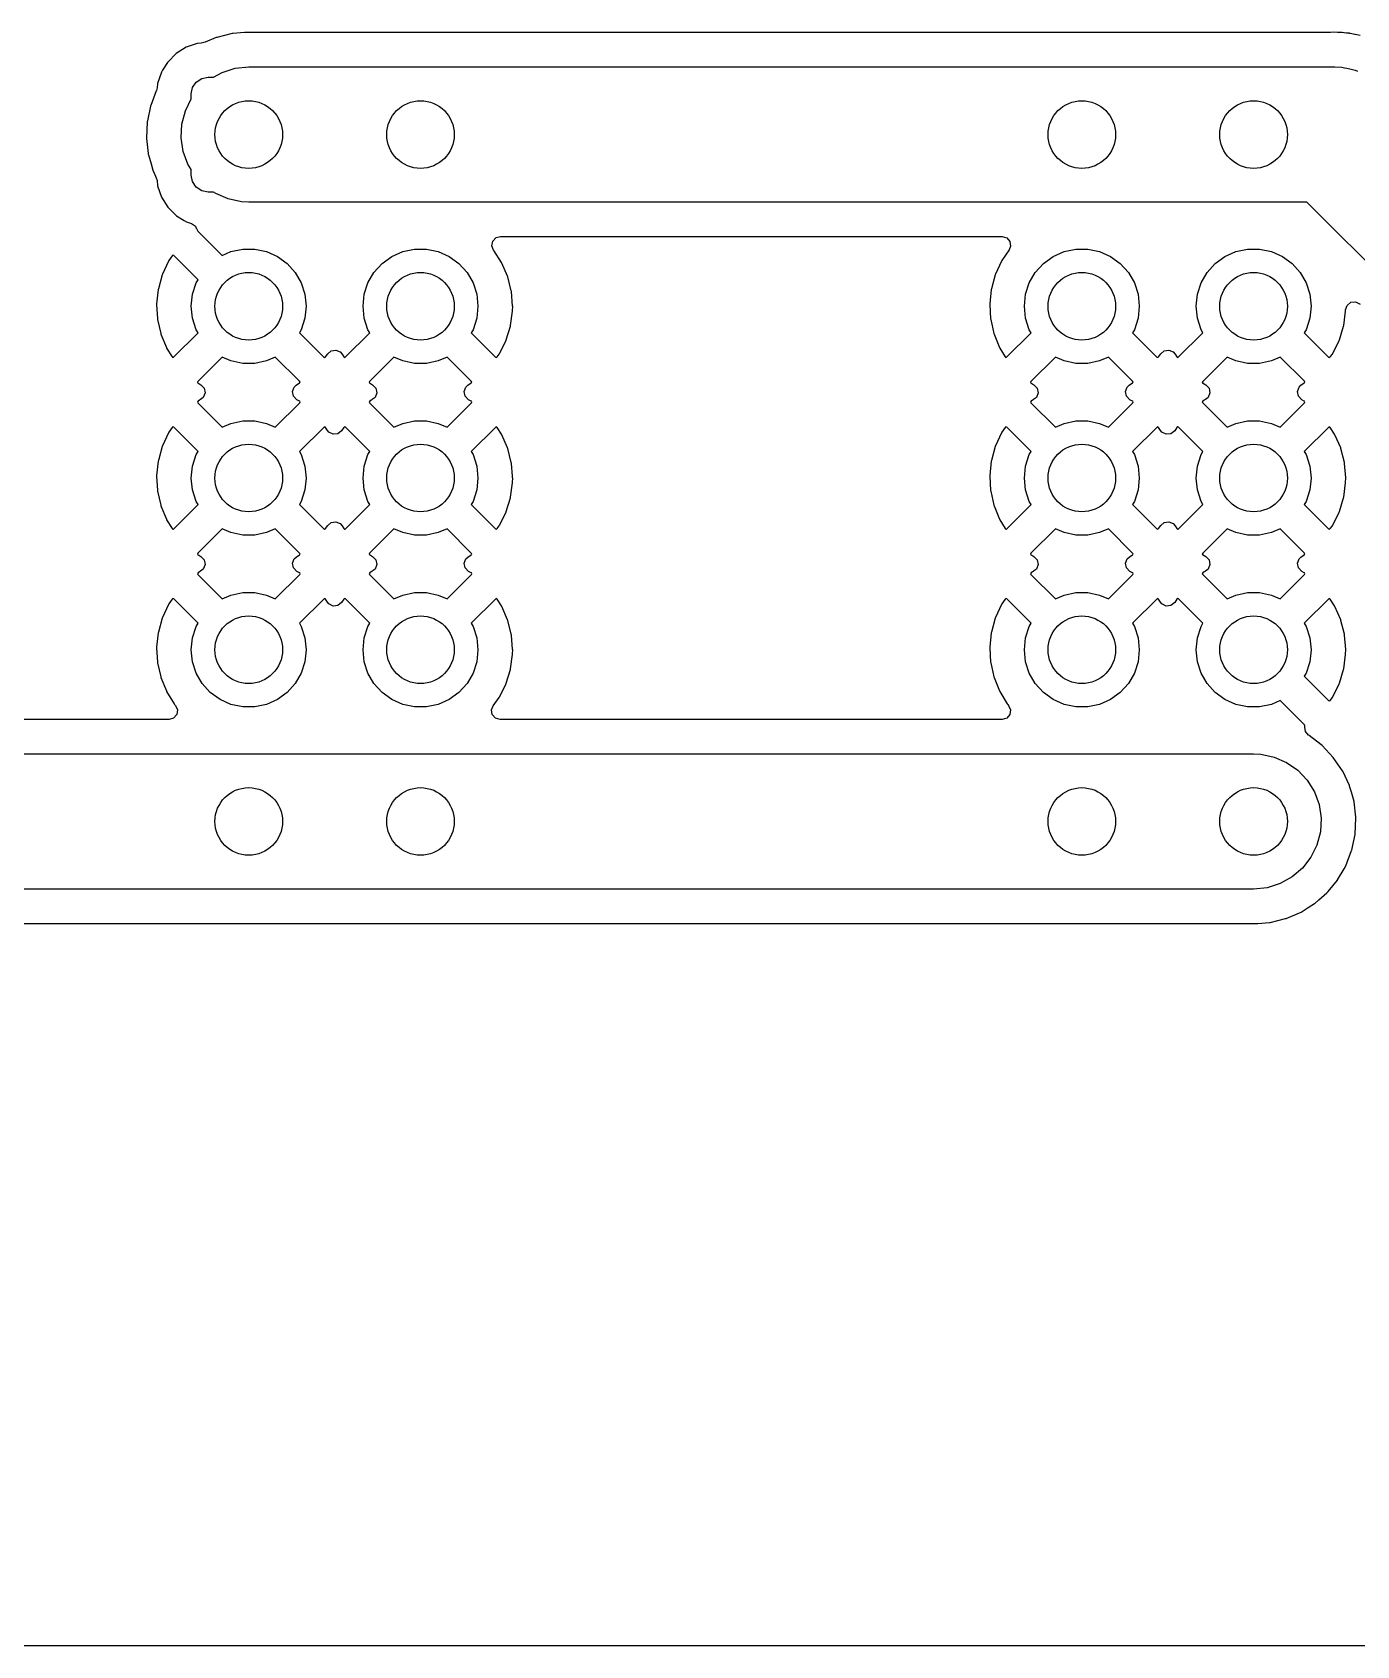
# Model space of a CAD drawing. Extents: x 80 to 223, y -132 to -72.
# Drawn here: x 190.85 to 210.44, y -131.83 to -107.96 of the extents above; entities that cross this region are included whole.
import ezdxf

# ---------------------------------------------------------------- set-up
doc = ezdxf.new("R2010")
doc.units = 0
doc.layers.add('BLACK', color=7, linetype='CONTINUOUS')

msp = doc.modelspace()

# ---------------------------------------------------------------- linework, layer by layer
at = {"layer": 'BLACK', "linetype": 'CONTINUOUS'}
for p, q in [((193.574, -108.04), (193.41, -108.109)), ((193.578, -108.038), (193.574, -108.04)), ((193.574, -108.04), (193.574, -108.04)), ((193.583, -108.037), (193.578, -108.038)), ((193.809, -107.981), (193.583, -108.037)), ((193.814, -107.98), (193.809, -107.981)), ((193.809, -107.981), (193.809, -107.981)), ((193.819, -107.98), (193.814, -107.98)), ((193.992, -107.966), (193.819, -107.98)), ((193.819, -107.98), (193.819, -107.98)), ((193.995, -107.965), (193.992, -107.966)), ((193.992, -107.966), (193.992, -107.966)), ((210.038, -107.965), (193.995, -107.965)), ((210.05, -107.965), (210.038, -107.965)), ((210.053, -107.965), (210.05, -107.965)), ((210.092, -107.961), (210.053, -107.965)), ((210.156, -107.965), (210.092, -107.961)), ((210.162, -107.965), (210.156, -107.965)), ((210.17, -107.965), (210.162, -107.965)), ((210.226, -107.965), (210.17, -107.965)), ((210.228, -107.966), (210.226, -107.965)), ((210.251, -107.967), (210.228, -107.966)), ((210.228, -107.966), (210.228, -107.966)), ((210.255, -107.967), (210.251, -107.967)), ((210.251, -107.967), (210.251, -107.967)), ((210.288, -107.972), (210.255, -107.967)), ((210.301, -107.974), (210.288, -107.972)), ((210.334, -107.976), (210.301, -107.974)), ((210.339, -107.977), (210.334, -107.976)), ((210.344, -107.978), (210.339, -107.977)), ((210.339, -107.977), (210.339, -107.977)), ((210.411, -107.993), (210.344, -107.978)), ((210.417, -107.995), (210.411, -107.993)), ((210.494, -108.008), (210.417, -107.995)), ((192.982, -108.276), (192.857, -108.401)), ((193.132, -108.182), (192.982, -108.276)), ((193.19, -108.163), (193.132, -108.182)), ((193.293, -108.129), (193.19, -108.163)), ((193.3, -108.126), (193.293, -108.129)), ((193.293, -108.129), (193.293, -108.129)), ((193.353, -108.121), (193.3, -108.126)), ((193.374, -108.119), (193.353, -108.121)), ((193.41, -108.109), (193.374, -108.119)), ((192.764, -108.551), (192.708, -108.719)), ((192.782, -108.522), (192.764, -108.551)), ((192.853, -108.407), (192.782, -108.522)), ((192.857, -108.401), (192.853, -108.407)), ((192.853, -108.407), (192.853, -108.407)), ((193.537, -108.624), (193.662, -108.555)), ((193.662, -108.555), (193.855, -108.494)), ((193.855, -108.494), (194.056, -108.474)), ((194.056, -108.474), (210.118, -108.474)), ((210.118, -108.474), (210.223, -108.479)), ((210.223, -108.479), (210.259, -108.487)), ((210.259, -108.487), (210.295, -108.49)), ((210.295, -108.49), (210.357, -108.508)), ((210.357, -108.508), (210.42, -108.521)), ((210.42, -108.521), (210.454, -108.535)), ((192.691, -108.82), (192.689, -108.825)), ((192.702, -108.782), (192.691, -108.82)), ((192.691, -108.82), (192.691, -108.82)), ((192.708, -108.726), (192.702, -108.782)), ((192.708, -108.719), (192.708, -108.726)), ((192.708, -108.726), (192.708, -108.726)), ((193.206, -108.874), (193.225, -108.778)), ((193.225, -108.778), (193.279, -108.697)), ((193.279, -108.697), (193.36, -108.643)), ((193.36, -108.643), (193.456, -108.624)), ((193.456, -108.624), (193.537, -108.624)), ((192.603, -109.052), (192.557, -109.271)), ((192.604, -109.047), (192.603, -109.052)), ((192.603, -109.052), (192.603, -109.052)), ((192.606, -109.042), (192.604, -109.047)), ((192.689, -108.825), (192.606, -109.042)), ((192.689, -108.825), (192.689, -108.825)), ((193.119, -109.125), (193.206, -108.948)), ((193.206, -108.948), (193.206, -108.874)), ((192.555, -109.284), (192.544, -109.527)), ((192.557, -109.271), (192.555, -109.284)), ((193.068, -109.321), (193.119, -109.125)), ((192.544, -109.527), (192.544, -109.532)), ((192.544, -109.532), (192.57, -109.754)), ((192.544, -109.532), (192.544, -109.532)), ((193.057, -109.523), (193.068, -109.321)), ((193.087, -109.723), (193.057, -109.523)), ((192.57, -109.754), (192.571, -109.768)), ((192.571, -109.768), (192.573, -109.773)), ((192.573, -109.773), (192.573, -109.773)), ((192.573, -109.773), (192.611, -109.908)), ((193.157, -109.912), (193.087, -109.723)), ((192.611, -109.908), (192.638, -110.002)), ((192.638, -110.002), (192.678, -110.088)), ((193.206, -109.991), (193.157, -109.912)), ((193.206, -110.074), (193.206, -109.991)), ((192.678, -110.088), (192.689, -110.113)), ((192.689, -110.113), (192.7, -110.153)), ((192.7, -110.153), (192.708, -110.23)), ((192.708, -110.23), (192.764, -110.398)), ((193.225, -110.17), (193.206, -110.074)), ((193.279, -110.251), (193.225, -110.17)), ((193.36, -110.305), (193.279, -110.251)), ((192.764, -110.398), (192.858, -110.548)), ((193.456, -110.324), (193.36, -110.305)), ((193.535, -110.324), (193.456, -110.324)), ((193.568, -110.347), (193.535, -110.324)), ((193.754, -110.427), (193.568, -110.347)), ((193.951, -110.469), (193.754, -110.427)), ((194.056, -110.474), (193.951, -110.469)), ((209.704, -110.474), (194.056, -110.474)), ((217.186, -117.956), (209.704, -110.474)), ((192.858, -110.548), (192.983, -110.673)), ((192.983, -110.673), (192.989, -110.677)), ((192.989, -110.677), (192.989, -110.677)), ((192.989, -110.677), (193.103, -110.747)), ((193.103, -110.747), (193.133, -110.766)), ((193.133, -110.766), (193.167, -110.777)), ((193.167, -110.777), (193.208, -110.791)), ((193.208, -110.791), (193.267, -110.831)), ((193.267, -110.831), (193.277, -110.857)), ((193.277, -110.857), (193.279, -110.856)), ((193.279, -110.856), (193.304, -110.903)), ((193.304, -110.903), (193.664, -111.263)), ((193.664, -111.263), (193.793, -111.206)), ((193.793, -111.206), (193.967, -111.169)), ((193.967, -111.169), (194.145, -111.169)), ((194.145, -111.169), (194.319, -111.206)), ((194.319, -111.206), (194.481, -111.278)), ((196.171, -111.278), (196.333, -111.206)), ((196.333, -111.206), (196.507, -111.169)), ((196.507, -111.169), (196.685, -111.169)), ((196.685, -111.169), (196.859, -111.206)), ((196.859, -111.206), (197.021, -111.278)), ((197.652, -111.119), (197.666, -111.05)), ((197.676, -111.182), (197.652, -111.119)), ((197.666, -111.05), (197.715, -110.999)), ((197.676, -111.183), (197.676, -111.182)), ((197.677, -111.185), (197.676, -111.183)), ((197.678, -111.187), (197.677, -111.185)), ((197.677, -111.185), (197.677, -111.185)), ((197.794, -111.366), (197.678, -111.187)), ((197.715, -110.999), (197.777, -110.983)), ((197.777, -110.983), (205.197, -110.983)), ((205.301, -111.18), (205.194, -111.337)), ((205.197, -110.983), (205.265, -111.003)), ((205.265, -111.003), (205.312, -111.056)), ((205.322, -111.126), (205.301, -111.18)), ((205.312, -111.056), (205.322, -111.126)), ((205.951, -111.278), (206.113, -111.206)), ((206.113, -111.206), (206.287, -111.169)), ((206.287, -111.169), (206.465, -111.169)), ((206.465, -111.169), (206.639, -111.206)), ((206.639, -111.206), (206.801, -111.278)), ((208.491, -111.278), (208.653, -111.206)), ((208.653, -111.206), (208.827, -111.169)), ((208.827, -111.169), (209.005, -111.169)), ((209.005, -111.169), (209.179, -111.206)), ((209.179, -111.206), (209.341, -111.278)), ((192.869, -111.346), (192.779, -111.539)), ((192.874, -111.337), (192.869, -111.346)), ((192.922, -111.266), (192.874, -111.337)), ((192.934, -111.257), (192.922, -111.266)), ((192.946, -111.263), (192.934, -111.257)), ((193.306, -111.623), (192.946, -111.263)), ((194.481, -111.278), (194.625, -111.382)), ((194.625, -111.382), (194.744, -111.514)), ((195.908, -111.514), (196.027, -111.382)), ((196.027, -111.382), (196.171, -111.278)), ((197.021, -111.278), (197.165, -111.382)), ((197.165, -111.382), (197.284, -111.514)), ((197.799, -111.375), (197.794, -111.366)), ((197.884, -111.57), (197.799, -111.375)), ((205.189, -111.346), (205.099, -111.539)), ((205.194, -111.337), (205.189, -111.346)), ((205.688, -111.514), (205.807, -111.382)), ((205.807, -111.382), (205.951, -111.278)), ((206.801, -111.278), (206.945, -111.382)), ((206.945, -111.382), (207.064, -111.514)), ((208.228, -111.514), (208.347, -111.382)), ((208.347, -111.382), (208.491, -111.278)), ((209.341, -111.278), (209.485, -111.382)), ((209.485, -111.382), (209.604, -111.514)), ((192.776, -111.548), (192.719, -111.754)), ((192.779, -111.539), (192.776, -111.548)), ((193.225, -111.837), (193.279, -111.668)), ((193.279, -111.668), (193.306, -111.623)), ((194.744, -111.514), (194.833, -111.668)), ((194.833, -111.668), (194.887, -111.837)), ((195.765, -111.837), (195.819, -111.668)), ((195.819, -111.668), (195.908, -111.514)), ((197.284, -111.514), (197.373, -111.668)), ((197.373, -111.668), (197.427, -111.837)), ((197.887, -111.58), (197.884, -111.57)), ((197.939, -111.786), (197.887, -111.58)), ((205.096, -111.548), (205.039, -111.754)), ((205.099, -111.539), (205.096, -111.548)), ((205.545, -111.837), (205.599, -111.668)), ((205.599, -111.668), (205.688, -111.514)), ((207.064, -111.514), (207.153, -111.668)), ((207.153, -111.668), (207.207, -111.837)), ((208.085, -111.837), (208.139, -111.668)), ((208.139, -111.668), (208.228, -111.514)), ((209.604, -111.514), (209.693, -111.668)), ((209.693, -111.668), (209.747, -111.837)), ((192.717, -111.764), (192.694, -111.976)), ((192.719, -111.754), (192.717, -111.764)), ((193.206, -112.014), (193.225, -111.837)), ((194.887, -111.837), (194.906, -112.014)), ((195.746, -112.014), (195.765, -111.837)), ((197.427, -111.837), (197.446, -112.014)), ((197.941, -111.797), (197.939, -111.786)), ((197.958, -112.011), (197.941, -111.797)), ((205.037, -111.764), (205.014, -111.976)), ((205.039, -111.754), (205.037, -111.764)), ((205.526, -112.014), (205.545, -111.837)), ((207.207, -111.837), (207.226, -112.014)), ((208.066, -112.014), (208.085, -111.837)), ((209.747, -111.837), (209.766, -112.014)), ((192.694, -111.976), (192.694, -111.986)), ((192.694, -111.986), (192.706, -112.198)), ((193.225, -112.191), (193.206, -112.014)), ((194.906, -112.014), (194.887, -112.191)), ((195.765, -112.191), (195.746, -112.014)), ((197.446, -112.014), (197.427, -112.191)), ((197.929, -112.297), (197.957, -112.084)), ((197.957, -112.077), (197.959, -112.017)), ((197.957, -112.084), (197.957, -112.077)), ((197.959, -112.017), (197.958, -112.011)), ((205.014, -111.976), (205.014, -111.986)), ((205.014, -111.986), (205.026, -112.198)), ((205.545, -112.191), (205.526, -112.014)), ((207.226, -112.014), (207.207, -112.191)), ((208.085, -112.191), (208.066, -112.014)), ((209.766, -112.014), (209.747, -112.191)), ((210.249, -112.297), (210.277, -112.084)), ((210.277, -112.068), (210.299, -112)), ((210.277, -112.077), (210.277, -112.068)), ((210.277, -112.084), (210.277, -112.077)), ((210.299, -112), (210.354, -111.955)), ((210.354, -111.955), (210.424, -111.947)), ((210.424, -111.947), (210.492, -111.982)), ((192.706, -112.198), (192.708, -112.209)), ((192.708, -112.209), (192.755, -112.416)), ((193.279, -112.36), (193.225, -112.191)), ((193.306, -112.405), (193.279, -112.36)), ((194.833, -112.36), (194.806, -112.405)), ((194.887, -112.191), (194.833, -112.36)), ((195.819, -112.36), (195.765, -112.191)), ((195.846, -112.405), (195.819, -112.36)), ((197.373, -112.36), (197.346, -112.405)), ((197.427, -112.191), (197.373, -112.36)), ((197.864, -112.511), (197.926, -112.307)), ((197.926, -112.307), (197.929, -112.297)), ((205.026, -112.198), (205.028, -112.209)), ((205.028, -112.209), (205.075, -112.416)), ((205.599, -112.36), (205.545, -112.191)), ((205.626, -112.405), (205.599, -112.36)), ((207.153, -112.36), (207.126, -112.405)), ((207.207, -112.191), (207.153, -112.36)), ((208.139, -112.36), (208.085, -112.191)), ((208.166, -112.405), (208.139, -112.36)), ((209.693, -112.36), (209.666, -112.405)), ((209.747, -112.191), (209.693, -112.36)), ((210.184, -112.511), (210.246, -112.307)), ((210.246, -112.307), (210.249, -112.297)), ((192.755, -112.416), (192.758, -112.426)), ((192.758, -112.426), (192.838, -112.624)), ((192.838, -112.624), (192.842, -112.633)), ((192.842, -112.633), (192.922, -112.763)), ((192.942, -112.769), (193.306, -112.405)), ((194.806, -112.405), (195.166, -112.765)), ((195.482, -112.769), (195.846, -112.405)), ((197.346, -112.405), (197.706, -112.765)), ((197.766, -112.711), (197.861, -112.52)), ((197.861, -112.52), (197.864, -112.511)), ((205.075, -112.416), (205.078, -112.426)), ((205.078, -112.426), (205.158, -112.624)), ((205.158, -112.624), (205.162, -112.633)), ((205.162, -112.633), (205.242, -112.763)), ((205.262, -112.769), (205.626, -112.405)), ((207.126, -112.405), (207.486, -112.765)), ((207.802, -112.769), (208.166, -112.405)), ((209.666, -112.405), (210.026, -112.765)), ((210.086, -112.711), (210.181, -112.52)), ((210.181, -112.52), (210.184, -112.511)), ((192.922, -112.763), (192.933, -112.773)), ((192.933, -112.773), (192.942, -112.769)), ((193.664, -112.765), (193.303, -113.126)), ((193.793, -112.822), (193.664, -112.765)), ((193.967, -112.859), (193.793, -112.822)), ((194.145, -112.859), (193.967, -112.859)), ((194.319, -112.822), (194.145, -112.859)), ((194.448, -112.765), (194.319, -112.822)), ((194.807, -113.124), (194.448, -112.765)), ((195.166, -112.765), (195.178, -112.772)), ((195.178, -112.772), (195.19, -112.763)), ((195.19, -112.763), (195.224, -112.716)), ((195.224, -112.716), (195.225, -112.717)), ((195.225, -112.717), (195.273, -112.673)), ((195.273, -112.673), (195.343, -112.661)), ((195.343, -112.661), (195.408, -112.688)), ((195.408, -112.688), (195.436, -112.72)), ((195.436, -112.72), (195.462, -112.763)), ((195.462, -112.763), (195.473, -112.773)), ((195.473, -112.773), (195.482, -112.769)), ((196.204, -112.765), (195.843, -113.126)), ((196.333, -112.822), (196.204, -112.765)), ((196.507, -112.859), (196.333, -112.822)), ((196.685, -112.859), (196.507, -112.859)), ((196.859, -112.822), (196.685, -112.859)), ((196.988, -112.765), (196.859, -112.822)), ((197.347, -113.124), (196.988, -112.765)), ((197.706, -112.765), (197.718, -112.772)), ((197.718, -112.772), (197.73, -112.763)), ((197.73, -112.763), (197.761, -112.72)), ((197.761, -112.72), (197.766, -112.711)), ((205.242, -112.763), (205.253, -112.773)), ((205.253, -112.773), (205.262, -112.769)), ((205.984, -112.765), (205.623, -113.126)), ((206.113, -112.822), (205.984, -112.765)), ((206.287, -112.859), (206.113, -112.822)), ((206.465, -112.859), (206.287, -112.859)), ((206.639, -112.822), (206.465, -112.859)), ((206.768, -112.765), (206.639, -112.822)), ((207.127, -113.124), (206.768, -112.765)), ((207.486, -112.765), (207.498, -112.772)), ((207.498, -112.772), (207.51, -112.763)), ((207.51, -112.763), (207.544, -112.716)), ((207.544, -112.716), (207.545, -112.717)), ((207.545, -112.717), (207.593, -112.673)), ((207.593, -112.673), (207.663, -112.661)), ((207.663, -112.661), (207.728, -112.688)), ((207.728, -112.688), (207.756, -112.72)), ((207.756, -112.72), (207.782, -112.763)), ((207.782, -112.763), (207.793, -112.773)), ((207.793, -112.773), (207.802, -112.769)), ((208.524, -112.765), (208.163, -113.126)), ((208.653, -112.822), (208.524, -112.765)), ((208.827, -112.859), (208.653, -112.822)), ((209.005, -112.859), (208.827, -112.859)), ((209.179, -112.822), (209.005, -112.859)), ((209.308, -112.765), (209.179, -112.822)), ((209.667, -113.124), (209.308, -112.765)), ((210.026, -112.765), (210.038, -112.772)), ((210.038, -112.772), (210.05, -112.763)), ((210.05, -112.763), (210.081, -112.72)), ((210.081, -112.72), (210.086, -112.711)), ((193.303, -113.126), (193.296, -113.139)), ((193.296, -113.139), (193.301, -113.146)), ((193.301, -113.146), (193.348, -113.174)), ((193.348, -113.174), (193.397, -113.225)), ((193.41, -113.295), (193.384, -113.361)), ((193.397, -113.225), (193.41, -113.295)), ((194.703, -113.276), (194.728, -113.21)), ((194.718, -113.345), (194.703, -113.276)), ((194.768, -113.396), (194.718, -113.345)), ((194.728, -113.21), (194.756, -113.183)), ((194.756, -113.183), (194.805, -113.148)), ((194.805, -113.148), (194.812, -113.139)), ((194.814, -113.137), (194.807, -113.124)), ((194.812, -113.139), (194.814, -113.137)), ((195.843, -113.126), (195.836, -113.139)), ((195.836, -113.139), (195.841, -113.146)), ((195.841, -113.146), (195.888, -113.174)), ((195.888, -113.174), (195.937, -113.225)), ((195.95, -113.295), (195.924, -113.361)), ((195.937, -113.225), (195.95, -113.295)), ((197.243, -113.276), (197.268, -113.21)), ((197.258, -113.345), (197.243, -113.276)), ((197.308, -113.396), (197.258, -113.345)), ((197.268, -113.21), (197.296, -113.183)), ((197.296, -113.183), (197.345, -113.148)), ((197.345, -113.148), (197.352, -113.139)), ((197.354, -113.137), (197.347, -113.124)), ((197.352, -113.139), (197.354, -113.137)), ((205.623, -113.126), (205.616, -113.139)), ((205.616, -113.139), (205.621, -113.146)), ((205.621, -113.146), (205.668, -113.174)), ((205.668, -113.174), (205.717, -113.225)), ((205.73, -113.295), (205.704, -113.361)), ((205.717, -113.225), (205.73, -113.295)), ((207.023, -113.276), (207.048, -113.21)), ((207.038, -113.345), (207.023, -113.276)), ((207.088, -113.396), (207.038, -113.345)), ((207.048, -113.21), (207.076, -113.183)), ((207.076, -113.183), (207.125, -113.148)), ((207.125, -113.148), (207.132, -113.139)), ((207.134, -113.137), (207.127, -113.124)), ((207.132, -113.139), (207.134, -113.137)), ((208.163, -113.126), (208.156, -113.139)), ((208.156, -113.139), (208.161, -113.146)), ((208.161, -113.146), (208.208, -113.174)), ((208.208, -113.174), (208.257, -113.225)), ((208.27, -113.295), (208.244, -113.361)), ((208.257, -113.225), (208.27, -113.295)), ((209.563, -113.276), (209.588, -113.21)), ((209.578, -113.345), (209.563, -113.276)), ((209.628, -113.396), (209.578, -113.345)), ((209.588, -113.21), (209.616, -113.183)), ((209.616, -113.183), (209.665, -113.148)), ((209.665, -113.148), (209.674, -113.137)), ((209.674, -113.137), (209.667, -113.124)), ((193.306, -113.419), (193.297, -113.43)), ((193.297, -113.43), (193.304, -113.443)), ((193.304, -113.443), (193.664, -113.803)), ((193.326, -113.404), (193.306, -113.419)), ((193.334, -113.399), (193.326, -113.404)), ((193.343, -113.394), (193.334, -113.399)), ((193.384, -113.361), (193.343, -113.394)), ((194.448, -113.803), (194.809, -113.441)), ((194.806, -113.417), (194.768, -113.396)), ((194.81, -113.419), (194.806, -113.417)), ((194.809, -113.441), (194.816, -113.429)), ((194.816, -113.429), (194.81, -113.419)), ((195.846, -113.419), (195.837, -113.43)), ((195.837, -113.43), (195.844, -113.443)), ((195.844, -113.443), (196.204, -113.803)), ((195.866, -113.404), (195.846, -113.419)), ((195.874, -113.399), (195.866, -113.404)), ((195.883, -113.394), (195.874, -113.399)), ((195.924, -113.361), (195.883, -113.394)), ((196.988, -113.803), (197.349, -113.441)), ((197.346, -113.417), (197.308, -113.396)), ((197.35, -113.419), (197.346, -113.417)), ((197.349, -113.441), (197.356, -113.429)), ((197.356, -113.429), (197.35, -113.419)), ((205.626, -113.419), (205.617, -113.43)), ((205.617, -113.43), (205.624, -113.443)), ((205.624, -113.443), (205.984, -113.803)), ((205.646, -113.404), (205.626, -113.419)), ((205.654, -113.399), (205.646, -113.404)), ((205.663, -113.394), (205.654, -113.399)), ((205.704, -113.361), (205.663, -113.394)), ((206.768, -113.803), (207.129, -113.441)), ((207.126, -113.417), (207.088, -113.396)), ((207.13, -113.419), (207.126, -113.417)), ((207.129, -113.441), (207.136, -113.429)), ((207.136, -113.429), (207.13, -113.419)), ((208.166, -113.419), (208.157, -113.43)), ((208.157, -113.43), (208.164, -113.443)), ((208.164, -113.443), (208.524, -113.803)), ((208.186, -113.404), (208.166, -113.419)), ((208.194, -113.399), (208.186, -113.404)), ((208.203, -113.394), (208.194, -113.399)), ((208.244, -113.361), (208.203, -113.394)), ((209.308, -113.803), (209.669, -113.441)), ((209.666, -113.417), (209.628, -113.396)), ((209.67, -113.419), (209.666, -113.417)), ((209.669, -113.441), (209.676, -113.429)), ((209.676, -113.429), (209.67, -113.419)), ((192.922, -113.806), (192.874, -113.877)), ((192.934, -113.797), (192.922, -113.806)), ((192.946, -113.803), (192.934, -113.797)), ((193.306, -114.163), (192.946, -113.803)), ((193.664, -113.803), (193.793, -113.746)), ((193.793, -113.746), (193.967, -113.709)), ((193.967, -113.709), (194.145, -113.709)), ((194.145, -113.709), (194.319, -113.746)), ((194.319, -113.746), (194.448, -113.803)), ((195.169, -113.8), (194.806, -114.163)), ((195.178, -113.796), (195.169, -113.8)), ((195.189, -113.805), (195.178, -113.796)), ((195.219, -113.852), (195.189, -113.805)), ((195.462, -113.806), (195.429, -113.855)), ((195.474, -113.797), (195.462, -113.806)), ((195.486, -113.803), (195.474, -113.797)), ((195.846, -114.163), (195.486, -113.803)), ((196.204, -113.803), (196.333, -113.746)), ((196.333, -113.746), (196.507, -113.709)), ((196.507, -113.709), (196.685, -113.709)), ((196.685, -113.709), (196.859, -113.746)), ((196.859, -113.746), (196.988, -113.803)), ((197.709, -113.8), (197.346, -114.163)), ((197.718, -113.796), (197.709, -113.8)), ((197.729, -113.805), (197.718, -113.796)), ((197.794, -113.906), (197.729, -113.805)), ((205.242, -113.806), (205.194, -113.877)), ((205.254, -113.797), (205.242, -113.806)), ((205.266, -113.803), (205.254, -113.797)), ((205.626, -114.163), (205.266, -113.803)), ((205.984, -113.803), (206.113, -113.746)), ((206.113, -113.746), (206.287, -113.709)), ((206.287, -113.709), (206.465, -113.709)), ((206.465, -113.709), (206.639, -113.746)), ((206.639, -113.746), (206.768, -113.803)), ((207.489, -113.8), (207.126, -114.163)), ((207.498, -113.796), (207.489, -113.8)), ((207.509, -113.805), (207.498, -113.796)), ((207.539, -113.852), (207.509, -113.805)), ((207.782, -113.806), (207.749, -113.855)), ((207.794, -113.797), (207.782, -113.806)), ((207.806, -113.803), (207.794, -113.797)), ((208.166, -114.163), (207.806, -113.803)), ((208.524, -113.803), (208.653, -113.746)), ((208.653, -113.746), (208.827, -113.709)), ((208.827, -113.709), (209.005, -113.709)), ((209.005, -113.709), (209.179, -113.746)), ((209.179, -113.746), (209.308, -113.803)), ((210.029, -113.8), (209.666, -114.163)), ((210.038, -113.796), (210.029, -113.8)), ((210.049, -113.805), (210.038, -113.796)), ((210.114, -113.906), (210.049, -113.805)), ((192.869, -113.886), (192.779, -114.079)), ((192.874, -113.877), (192.869, -113.886)), ((195.24, -113.876), (195.219, -113.852)), ((195.304, -113.908), (195.24, -113.876)), ((195.374, -113.9), (195.304, -113.908)), ((195.429, -113.855), (195.374, -113.9)), ((197.799, -113.915), (197.794, -113.906)), ((197.884, -114.11), (197.799, -113.915)), ((205.189, -113.886), (205.099, -114.079)), ((205.194, -113.877), (205.189, -113.886)), ((207.56, -113.876), (207.539, -113.852)), ((207.624, -113.908), (207.56, -113.876)), ((207.694, -113.9), (207.624, -113.908)), ((207.749, -113.855), (207.694, -113.9)), ((210.119, -113.915), (210.114, -113.906)), ((210.204, -114.11), (210.119, -113.915)), ((192.717, -114.304), (192.694, -114.516)), ((192.719, -114.294), (192.717, -114.304)), ((192.776, -114.088), (192.719, -114.294)), ((192.779, -114.079), (192.776, -114.088)), ((193.225, -114.377), (193.279, -114.208)), ((193.279, -114.208), (193.306, -114.163)), ((194.806, -114.163), (194.833, -114.208)), ((194.833, -114.208), (194.887, -114.377)), ((195.765, -114.377), (195.819, -114.208)), ((195.819, -114.208), (195.846, -114.163)), ((197.346, -114.163), (197.373, -114.208)), ((197.373, -114.208), (197.427, -114.377)), ((197.887, -114.12), (197.884, -114.11)), ((197.939, -114.326), (197.887, -114.12)), ((205.037, -114.304), (205.014, -114.516)), ((205.039, -114.294), (205.037, -114.304)), ((205.096, -114.088), (205.039, -114.294)), ((205.099, -114.079), (205.096, -114.088)), ((205.545, -114.377), (205.599, -114.208)), ((205.599, -114.208), (205.626, -114.163)), ((207.126, -114.163), (207.153, -114.208)), ((207.153, -114.208), (207.207, -114.377)), ((208.085, -114.377), (208.139, -114.208)), ((208.139, -114.208), (208.166, -114.163)), ((209.666, -114.163), (209.693, -114.208)), ((209.693, -114.208), (209.747, -114.377)), ((210.207, -114.12), (210.204, -114.11)), ((210.259, -114.326), (210.207, -114.12)), ((192.694, -114.516), (192.694, -114.526)), ((192.694, -114.526), (192.706, -114.738)), ((193.206, -114.554), (193.225, -114.377)), ((194.887, -114.377), (194.906, -114.554)), ((195.746, -114.554), (195.765, -114.377)), ((197.427, -114.377), (197.446, -114.554)), ((197.941, -114.337), (197.939, -114.326)), ((197.956, -114.526), (197.941, -114.337)), ((197.958, -114.551), (197.956, -114.526)), ((197.959, -114.557), (197.958, -114.551)), ((205.014, -114.516), (205.014, -114.526)), ((205.014, -114.526), (205.026, -114.738)), ((205.526, -114.554), (205.545, -114.377)), ((207.207, -114.377), (207.226, -114.554)), ((208.066, -114.554), (208.085, -114.377)), ((209.747, -114.377), (209.766, -114.554)), ((210.261, -114.337), (210.259, -114.326)), ((210.278, -114.551), (210.261, -114.337)), ((210.279, -114.557), (210.278, -114.551)), ((192.706, -114.738), (192.708, -114.749)), ((192.708, -114.749), (192.755, -114.956)), ((193.225, -114.731), (193.206, -114.554)), ((193.279, -114.9), (193.225, -114.731)), ((194.887, -114.731), (194.833, -114.9)), ((194.906, -114.554), (194.887, -114.731)), ((195.765, -114.731), (195.746, -114.554)), ((195.819, -114.9), (195.765, -114.731)), ((197.427, -114.731), (197.373, -114.9)), ((197.446, -114.554), (197.427, -114.731)), ((197.929, -114.837), (197.957, -114.624)), ((197.957, -114.617), (197.959, -114.557)), ((197.957, -114.624), (197.957, -114.617)), ((205.026, -114.738), (205.028, -114.749)), ((205.028, -114.749), (205.075, -114.956)), ((205.545, -114.731), (205.526, -114.554)), ((205.599, -114.9), (205.545, -114.731)), ((207.207, -114.731), (207.153, -114.9)), ((207.226, -114.554), (207.207, -114.731)), ((208.085, -114.731), (208.066, -114.554)), ((208.139, -114.9), (208.085, -114.731)), ((209.747, -114.731), (209.693, -114.9)), ((209.766, -114.554), (209.747, -114.731)), ((210.249, -114.837), (210.277, -114.624)), ((210.277, -114.617), (210.279, -114.557)), ((210.277, -114.624), (210.277, -114.617)), ((192.755, -114.956), (192.758, -114.966)), ((192.758, -114.966), (192.838, -115.164)), ((192.942, -115.309), (193.306, -114.945)), ((193.306, -114.945), (193.279, -114.9)), ((194.833, -114.9), (194.806, -114.945)), ((194.806, -114.945), (195.166, -115.305)), ((195.482, -115.309), (195.846, -114.945)), ((195.846, -114.945), (195.819, -114.9)), ((197.373, -114.9), (197.346, -114.945)), ((197.346, -114.945), (197.706, -115.305)), ((197.864, -115.051), (197.926, -114.847)), ((197.926, -114.847), (197.929, -114.837)), ((205.075, -114.956), (205.078, -114.966)), ((205.078, -114.966), (205.158, -115.164)), ((205.262, -115.309), (205.626, -114.945)), ((205.626, -114.945), (205.599, -114.9)), ((207.153, -114.9), (207.126, -114.945)), ((207.126, -114.945), (207.486, -115.305)), ((207.802, -115.309), (208.166, -114.945)), ((208.166, -114.945), (208.139, -114.9)), ((209.693, -114.9), (209.666, -114.945)), ((209.666, -114.945), (210.026, -115.305)), ((210.184, -115.051), (210.246, -114.847)), ((210.246, -114.847), (210.249, -114.837)), ((192.838, -115.164), (192.842, -115.173)), ((192.842, -115.173), (192.922, -115.303)), ((195.19, -115.303), (195.224, -115.256)), ((195.224, -115.256), (195.225, -115.257)), ((195.225, -115.257), (195.273, -115.213)), ((195.273, -115.213), (195.343, -115.201)), ((195.343, -115.201), (195.408, -115.228)), ((195.408, -115.228), (195.436, -115.26)), ((195.436, -115.26), (195.462, -115.303)), ((197.73, -115.303), (197.761, -115.26)), ((197.761, -115.26), (197.766, -115.251)), ((197.766, -115.251), (197.861, -115.06)), ((197.861, -115.06), (197.864, -115.051)), ((205.158, -115.164), (205.162, -115.173)), ((205.162, -115.173), (205.242, -115.303)), ((207.51, -115.303), (207.544, -115.256)), ((207.544, -115.256), (207.545, -115.257)), ((207.545, -115.257), (207.593, -115.213)), ((207.593, -115.213), (207.663, -115.201)), ((207.663, -115.201), (207.728, -115.228)), ((207.728, -115.228), (207.756, -115.26)), ((207.756, -115.26), (207.782, -115.303)), ((210.05, -115.303), (210.081, -115.26)), ((210.081, -115.26), (210.086, -115.251)), ((210.086, -115.251), (210.181, -115.06)), ((210.181, -115.06), (210.184, -115.051)), ((192.922, -115.303), (192.933, -115.313)), ((192.933, -115.313), (192.942, -115.309)), ((193.664, -115.305), (193.303, -115.666)), ((193.793, -115.362), (193.664, -115.305)), ((193.967, -115.399), (193.793, -115.362)), ((194.145, -115.399), (193.967, -115.399)), ((194.319, -115.362), (194.145, -115.399)), ((194.448, -115.305), (194.319, -115.362)), ((194.807, -115.664), (194.448, -115.305)), ((195.166, -115.305), (195.178, -115.312)), ((195.178, -115.312), (195.19, -115.303)), ((195.462, -115.303), (195.473, -115.313)), ((195.473, -115.313), (195.482, -115.309)), ((196.204, -115.305), (195.843, -115.666)), ((196.333, -115.362), (196.204, -115.305)), ((196.507, -115.399), (196.333, -115.362)), ((196.685, -115.399), (196.507, -115.399)), ((196.859, -115.362), (196.685, -115.399)), ((196.988, -115.305), (196.859, -115.362)), ((197.347, -115.664), (196.988, -115.305)), ((197.706, -115.305), (197.718, -115.312)), ((197.718, -115.312), (197.73, -115.303)), ((205.242, -115.303), (205.253, -115.313)), ((205.253, -115.313), (205.262, -115.309)), ((205.984, -115.305), (205.623, -115.666)), ((206.113, -115.362), (205.984, -115.305)), ((206.287, -115.399), (206.113, -115.362)), ((206.465, -115.399), (206.287, -115.399)), ((206.639, -115.362), (206.465, -115.399)), ((206.768, -115.305), (206.639, -115.362)), ((207.127, -115.664), (206.768, -115.305)), ((207.486, -115.305), (207.498, -115.312)), ((207.498, -115.312), (207.51, -115.303)), ((207.782, -115.303), (207.793, -115.313)), ((207.793, -115.313), (207.802, -115.309)), ((208.524, -115.305), (208.163, -115.666)), ((208.653, -115.362), (208.524, -115.305)), ((208.827, -115.399), (208.653, -115.362)), ((209.005, -115.399), (208.827, -115.399)), ((209.179, -115.362), (209.005, -115.399)), ((209.308, -115.305), (209.179, -115.362)), ((209.667, -115.664), (209.308, -115.305)), ((210.026, -115.305), (210.038, -115.312)), ((210.038, -115.312), (210.05, -115.303)), ((193.303, -115.666), (193.296, -115.679)), ((193.296, -115.679), (193.301, -115.686)), ((193.301, -115.686), (193.348, -115.714)), ((193.348, -115.714), (193.397, -115.765)), ((194.728, -115.75), (194.756, -115.723)), ((194.756, -115.723), (194.805, -115.688)), ((194.805, -115.688), (194.812, -115.679)), ((194.814, -115.677), (194.807, -115.664)), ((194.812, -115.679), (194.814, -115.677)), ((195.843, -115.666), (195.836, -115.679)), ((195.836, -115.679), (195.841, -115.686)), ((195.841, -115.686), (195.888, -115.714)), ((195.888, -115.714), (195.937, -115.765)), ((197.268, -115.75), (197.296, -115.723)), ((197.296, -115.723), (197.345, -115.688)), ((197.345, -115.688), (197.352, -115.679)), ((197.354, -115.677), (197.347, -115.664)), ((197.352, -115.679), (197.354, -115.677)), ((205.623, -115.666), (205.616, -115.679)), ((205.616, -115.679), (205.621, -115.686)), ((205.621, -115.686), (205.668, -115.714)), ((205.668, -115.714), (205.717, -115.765)), ((207.048, -115.75), (207.076, -115.723)), ((207.076, -115.723), (207.125, -115.688)), ((207.125, -115.688), (207.132, -115.679)), ((207.134, -115.677), (207.127, -115.664)), ((207.132, -115.679), (207.134, -115.677)), ((208.163, -115.666), (208.156, -115.679)), ((208.156, -115.679), (208.161, -115.686)), ((208.161, -115.686), (208.208, -115.714)), ((208.208, -115.714), (208.257, -115.765)), ((209.588, -115.75), (209.616, -115.723)), ((209.616, -115.723), (209.665, -115.688)), ((209.665, -115.688), (209.674, -115.677)), ((209.674, -115.677), (209.667, -115.664)), ((193.306, -115.959), (193.297, -115.97)), ((193.297, -115.97), (193.304, -115.983)), ((193.304, -115.983), (193.664, -116.343)), ((193.326, -115.944), (193.306, -115.959)), ((193.334, -115.939), (193.326, -115.944)), ((193.343, -115.934), (193.334, -115.939)), ((193.384, -115.901), (193.343, -115.934)), ((193.41, -115.835), (193.384, -115.901)), ((193.397, -115.765), (193.41, -115.835)), ((194.448, -116.343), (194.809, -115.981)), ((194.703, -115.816), (194.728, -115.75)), ((194.718, -115.885), (194.703, -115.816)), ((194.768, -115.936), (194.718, -115.885)), ((194.806, -115.957), (194.768, -115.936)), ((194.81, -115.959), (194.806, -115.957)), ((194.809, -115.981), (194.816, -115.969)), ((194.816, -115.969), (194.81, -115.959)), ((195.846, -115.959), (195.837, -115.97)), ((195.837, -115.97), (195.844, -115.983)), ((195.844, -115.983), (196.204, -116.343)), ((195.866, -115.944), (195.846, -115.959)), ((195.874, -115.939), (195.866, -115.944)), ((195.883, -115.934), (195.874, -115.939)), ((195.924, -115.901), (195.883, -115.934)), ((195.95, -115.835), (195.924, -115.901)), ((195.937, -115.765), (195.95, -115.835)), ((196.988, -116.343), (197.349, -115.981)), ((197.243, -115.816), (197.268, -115.75)), ((197.258, -115.885), (197.243, -115.816)), ((197.308, -115.936), (197.258, -115.885)), ((197.346, -115.957), (197.308, -115.936)), ((197.35, -115.959), (197.346, -115.957)), ((197.349, -115.981), (197.356, -115.969)), ((197.356, -115.969), (197.35, -115.959)), ((205.626, -115.959), (205.617, -115.97)), ((205.617, -115.97), (205.624, -115.983)), ((205.624, -115.983), (205.984, -116.343)), ((205.646, -115.944), (205.626, -115.959)), ((205.654, -115.939), (205.646, -115.944)), ((205.663, -115.934), (205.654, -115.939)), ((205.704, -115.901), (205.663, -115.934)), ((205.73, -115.835), (205.704, -115.901)), ((205.717, -115.765), (205.73, -115.835)), ((206.768, -116.343), (207.129, -115.981)), ((207.023, -115.816), (207.048, -115.75)), ((207.038, -115.885), (207.023, -115.816)), ((207.088, -115.936), (207.038, -115.885)), ((207.126, -115.957), (207.088, -115.936)), ((207.13, -115.959), (207.126, -115.957)), ((207.129, -115.981), (207.136, -115.969)), ((207.136, -115.969), (207.13, -115.959)), ((208.166, -115.959), (208.157, -115.97)), ((208.157, -115.97), (208.164, -115.983)), ((208.164, -115.983), (208.524, -116.343)), ((208.186, -115.944), (208.166, -115.959)), ((208.194, -115.939), (208.186, -115.944)), ((208.203, -115.934), (208.194, -115.939)), ((208.244, -115.901), (208.203, -115.934)), ((208.27, -115.835), (208.244, -115.901)), ((208.257, -115.765), (208.27, -115.835)), ((209.308, -116.343), (209.669, -115.981)), ((209.563, -115.816), (209.588, -115.75)), ((209.578, -115.885), (209.563, -115.816)), ((209.628, -115.936), (209.578, -115.885)), ((209.666, -115.957), (209.628, -115.936)), ((209.67, -115.959), (209.666, -115.957)), ((209.669, -115.981), (209.676, -115.969)), ((209.676, -115.969), (209.67, -115.959)), ((192.869, -116.426), (192.779, -116.619)), ((192.874, -116.417), (192.869, -116.426)), ((192.922, -116.346), (192.874, -116.417)), ((192.934, -116.337), (192.922, -116.346)), ((192.946, -116.343), (192.934, -116.337)), ((193.306, -116.703), (192.946, -116.343)), ((193.664, -116.343), (193.793, -116.286)), ((193.793, -116.286), (193.967, -116.249)), ((193.967, -116.249), (194.145, -116.249)), ((194.145, -116.249), (194.319, -116.286)), ((194.319, -116.286), (194.448, -116.343)), ((195.169, -116.34), (194.806, -116.703)), ((195.178, -116.336), (195.169, -116.34)), ((195.189, -116.345), (195.178, -116.336)), ((195.219, -116.392), (195.189, -116.345)), ((195.24, -116.416), (195.219, -116.392)), ((195.304, -116.448), (195.24, -116.416)), ((195.374, -116.44), (195.304, -116.448)), ((195.429, -116.395), (195.374, -116.44)), ((195.462, -116.346), (195.429, -116.395)), ((195.474, -116.337), (195.462, -116.346)), ((195.486, -116.343), (195.474, -116.337)), ((195.846, -116.703), (195.486, -116.343)), ((196.204, -116.343), (196.333, -116.286)), ((196.333, -116.286), (196.507, -116.249)), ((196.507, -116.249), (196.685, -116.249)), ((196.685, -116.249), (196.859, -116.286)), ((196.859, -116.286), (196.988, -116.343)), ((197.709, -116.34), (197.346, -116.703)), ((197.718, -116.336), (197.709, -116.34)), ((197.729, -116.345), (197.718, -116.336)), ((197.794, -116.446), (197.729, -116.345)), ((197.799, -116.455), (197.794, -116.446)), ((197.884, -116.65), (197.799, -116.455)), ((205.189, -116.426), (205.099, -116.619)), ((205.194, -116.417), (205.189, -116.426)), ((205.242, -116.346), (205.194, -116.417)), ((205.254, -116.337), (205.242, -116.346)), ((205.266, -116.343), (205.254, -116.337)), ((205.626, -116.703), (205.266, -116.343)), ((205.984, -116.343), (206.113, -116.286)), ((206.113, -116.286), (206.287, -116.249)), ((206.287, -116.249), (206.465, -116.249)), ((206.465, -116.249), (206.639, -116.286)), ((206.639, -116.286), (206.768, -116.343)), ((207.489, -116.34), (207.126, -116.703)), ((207.498, -116.336), (207.489, -116.34)), ((207.509, -116.345), (207.498, -116.336)), ((207.539, -116.392), (207.509, -116.345)), ((207.56, -116.416), (207.539, -116.392)), ((207.624, -116.448), (207.56, -116.416)), ((207.694, -116.44), (207.624, -116.448)), ((207.749, -116.395), (207.694, -116.44)), ((207.782, -116.346), (207.749, -116.395)), ((207.794, -116.337), (207.782, -116.346)), ((207.806, -116.343), (207.794, -116.337)), ((208.166, -116.703), (207.806, -116.343)), ((208.524, -116.343), (208.653, -116.286)), ((208.653, -116.286), (208.827, -116.249)), ((208.827, -116.249), (209.005, -116.249)), ((209.005, -116.249), (209.179, -116.286)), ((209.179, -116.286), (209.308, -116.343)), ((210.029, -116.34), (209.666, -116.703)), ((210.038, -116.336), (210.029, -116.34)), ((210.049, -116.345), (210.038, -116.336)), ((210.114, -116.446), (210.049, -116.345)), ((210.119, -116.455), (210.114, -116.446)), ((210.204, -116.65), (210.119, -116.455)), ((192.776, -116.628), (192.719, -116.834)), ((192.779, -116.619), (192.776, -116.628)), ((197.887, -116.66), (197.884, -116.65)), ((197.939, -116.866), (197.887, -116.66)), ((205.096, -116.628), (205.039, -116.834)), ((205.099, -116.619), (205.096, -116.628)), ((210.207, -116.66), (210.204, -116.65)), ((210.259, -116.866), (210.207, -116.66)), ((192.717, -116.844), (192.694, -117.056)), ((192.719, -116.834), (192.717, -116.844)), ((193.206, -117.094), (193.225, -116.917)), ((193.225, -116.917), (193.279, -116.748)), ((193.279, -116.748), (193.306, -116.703)), ((194.806, -116.703), (194.833, -116.748)), ((194.833, -116.748), (194.887, -116.917)), ((194.887, -116.917), (194.906, -117.094)), ((195.746, -117.094), (195.765, -116.917)), ((195.765, -116.917), (195.819, -116.748)), ((195.819, -116.748), (195.846, -116.703)), ((197.346, -116.703), (197.373, -116.748)), ((197.373, -116.748), (197.427, -116.917)), ((197.427, -116.917), (197.446, -117.094)), ((197.941, -116.877), (197.939, -116.866)), ((197.958, -117.091), (197.941, -116.877)), ((205.037, -116.844), (205.014, -117.056)), ((205.039, -116.834), (205.037, -116.844)), ((205.526, -117.094), (205.545, -116.917)), ((205.545, -116.917), (205.599, -116.748)), ((205.599, -116.748), (205.626, -116.703)), ((207.126, -116.703), (207.153, -116.748)), ((207.153, -116.748), (207.207, -116.917)), ((207.207, -116.917), (207.226, -117.094)), ((208.066, -117.094), (208.085, -116.917)), ((208.085, -116.917), (208.139, -116.748)), ((208.139, -116.748), (208.166, -116.703)), ((209.666, -116.703), (209.693, -116.748)), ((209.693, -116.748), (209.747, -116.917)), ((209.747, -116.917), (209.766, -117.094)), ((210.261, -116.877), (210.259, -116.866)), ((210.278, -117.091), (210.261, -116.877)), ((192.694, -117.056), (192.694, -117.066)), ((192.694, -117.066), (192.706, -117.278)), ((193.225, -117.271), (193.206, -117.094)), ((194.906, -117.094), (194.887, -117.271)), ((195.765, -117.271), (195.746, -117.094)), ((197.446, -117.094), (197.427, -117.271)), ((197.929, -117.377), (197.957, -117.164)), ((197.957, -117.157), (197.959, -117.097)), ((197.957, -117.164), (197.957, -117.157)), ((197.959, -117.097), (197.958, -117.091)), ((205.014, -117.056), (205.014, -117.066)), ((205.014, -117.066), (205.026, -117.278)), ((205.545, -117.271), (205.526, -117.094)), ((207.226, -117.094), (207.207, -117.271)), ((208.085, -117.271), (208.066, -117.094)), ((209.766, -117.094), (209.747, -117.271)), ((210.249, -117.377), (210.277, -117.164)), ((210.277, -117.157), (210.279, -117.097)), ((210.277, -117.164), (210.277, -117.157)), ((210.279, -117.097), (210.278, -117.091)), ((192.706, -117.278), (192.708, -117.289)), ((192.708, -117.289), (192.755, -117.496)), ((193.279, -117.44), (193.225, -117.271)), ((194.887, -117.271), (194.833, -117.44)), ((195.819, -117.44), (195.765, -117.271)), ((197.427, -117.271), (197.373, -117.44)), ((197.864, -117.591), (197.926, -117.387)), ((197.926, -117.387), (197.929, -117.377)), ((205.026, -117.278), (205.028, -117.289)), ((205.028, -117.289), (205.075, -117.496)), ((205.599, -117.44), (205.545, -117.271)), ((207.207, -117.271), (207.153, -117.44)), ((208.139, -117.44), (208.085, -117.271)), ((209.747, -117.271), (209.693, -117.44)), ((210.184, -117.591), (210.246, -117.387)), ((210.246, -117.387), (210.249, -117.377)), ((192.755, -117.496), (192.758, -117.506)), ((192.758, -117.506), (192.838, -117.704)), ((193.368, -117.594), (193.279, -117.44)), ((193.487, -117.726), (193.368, -117.594)), ((194.744, -117.594), (194.625, -117.726)), ((194.833, -117.44), (194.744, -117.594)), ((195.908, -117.594), (195.819, -117.44)), ((196.027, -117.726), (195.908, -117.594)), ((197.284, -117.594), (197.165, -117.726)), ((197.373, -117.44), (197.284, -117.594)), ((197.766, -117.791), (197.861, -117.6)), ((197.861, -117.6), (197.864, -117.591)), ((205.075, -117.496), (205.078, -117.506)), ((205.078, -117.506), (205.158, -117.704)), ((205.688, -117.594), (205.599, -117.44)), ((205.807, -117.726), (205.688, -117.594)), ((207.064, -117.594), (206.945, -117.726)), ((207.153, -117.44), (207.064, -117.594)), ((208.228, -117.594), (208.139, -117.44)), ((208.347, -117.726), (208.228, -117.594)), ((209.693, -117.44), (209.666, -117.485)), ((209.666, -117.485), (210.026, -117.845)), ((210.086, -117.791), (210.181, -117.6)), ((210.181, -117.6), (210.184, -117.591)), ((192.838, -117.704), (192.842, -117.713)), ((192.842, -117.713), (192.954, -117.894)), ((193.631, -117.83), (193.487, -117.726)), ((193.793, -117.902), (193.631, -117.83)), ((194.481, -117.83), (194.319, -117.902)), ((194.625, -117.726), (194.481, -117.83)), ((196.171, -117.83), (196.027, -117.726)), ((196.333, -117.902), (196.171, -117.83)), ((197.021, -117.83), (196.859, -117.902)), ((197.165, -117.726), (197.021, -117.83)), ((197.67, -117.926), (197.761, -117.8)), ((197.761, -117.8), (197.766, -117.791)), ((205.158, -117.704), (205.162, -117.713)), ((205.162, -117.713), (205.274, -117.894)), ((205.951, -117.83), (205.807, -117.726)), ((206.113, -117.902), (205.951, -117.83)), ((206.801, -117.83), (206.639, -117.902)), ((206.945, -117.726), (206.801, -117.83)), ((208.491, -117.83), (208.347, -117.726)), ((208.653, -117.902), (208.491, -117.83)), ((209.308, -117.845), (209.179, -117.902)), ((209.667, -118.204), (209.308, -117.845)), ((210.026, -117.845), (210.038, -117.852)), ((210.038, -117.852), (210.05, -117.843)), ((210.05, -117.843), (210.081, -117.8)), ((210.081, -117.8), (210.086, -117.791)), ((192.877, -118.125), (185.073, -118.125)), ((192.945, -118.106), (192.877, -118.125)), ((192.992, -118.052), (192.945, -118.106)), ((192.954, -117.894), (192.96, -117.903)), ((192.96, -117.903), (192.972, -117.917)), ((192.972, -117.917), (193.002, -117.982)), ((193.002, -117.982), (192.992, -118.052)), ((193.967, -117.939), (193.793, -117.902)), ((194.145, -117.939), (193.967, -117.939)), ((194.319, -117.902), (194.145, -117.939)), ((196.507, -117.939), (196.333, -117.902)), ((196.685, -117.939), (196.507, -117.939)), ((196.859, -117.902), (196.685, -117.939)), ((197.648, -117.982), (197.67, -117.926)), ((197.658, -118.052), (197.648, -117.982)), ((197.705, -118.105), (197.658, -118.052)), ((197.773, -118.125), (197.705, -118.105)), ((205.197, -118.125), (197.773, -118.125)), ((205.265, -118.106), (205.197, -118.125)), ((205.312, -118.052), (205.265, -118.106)), ((205.274, -117.894), (205.28, -117.903)), ((205.28, -117.903), (205.292, -117.917)), ((205.292, -117.917), (205.322, -117.982)), ((205.322, -117.982), (205.312, -118.052)), ((206.287, -117.939), (206.113, -117.902)), ((206.465, -117.939), (206.287, -117.939)), ((206.639, -117.902), (206.465, -117.939)), ((208.827, -117.939), (208.653, -117.902)), ((209.005, -117.939), (208.827, -117.939)), ((209.179, -117.902), (209.005, -117.939)), ((209.675, -118.219), (209.667, -118.204)), ((209.673, -118.241), (209.675, -118.219)), ((209.683, -118.305), (209.673, -118.241)), ((209.73, -118.358), (209.683, -118.305)), ((209.731, -118.359), (209.73, -118.358)), ((209.736, -118.362), (209.731, -118.359)), ((209.74, -118.365), (209.736, -118.362)), ((209.91, -118.495), (209.74, -118.365)), ((209.74, -118.365), (209.74, -118.365)), ((209.929, -118.509), (209.91, -118.495)), ((210.095, -118.686), (209.929, -118.509)), ((168.656, -118.634), (208.916, -118.634)), ((208.916, -118.634), (209.021, -118.639)), ((209.021, -118.639), (209.218, -118.681)), ((209.218, -118.681), (209.404, -118.761)), ((209.404, -118.761), (209.569, -118.877)), ((210.232, -118.886), (210.095, -118.686)), ((209.569, -118.877), (209.708, -119.024)), ((209.708, -119.024), (209.815, -119.196)), ((210.234, -118.891), (210.232, -118.886)), ((210.332, -119.102), (210.234, -118.891)), ((210.234, -118.891), (210.234, -118.891)), ((209.815, -119.196), (209.885, -119.385)), ((210.334, -119.106), (210.332, -119.102)), ((210.332, -119.102), (210.332, -119.102)), ((210.336, -119.111), (210.334, -119.106)), ((210.362, -119.202), (210.336, -119.111)), ((210.401, -119.34), (210.362, -119.202)), ((209.885, -119.385), (209.915, -119.585)), ((210.401, -119.345), (210.401, -119.34)), ((210.427, -119.57), (210.401, -119.345)), ((210.401, -119.345), (210.401, -119.345)), ((209.904, -119.787), (209.853, -119.983)), ((209.915, -119.585), (209.904, -119.787)), ((210.417, -119.824), (210.428, -119.581)), ((210.428, -119.581), (210.427, -119.57)), ((209.853, -119.983), (209.764, -120.164)), ((210.368, -120.061), (210.378, -120.01)), ((210.378, -120.01), (210.416, -119.829)), ((210.416, -119.829), (210.417, -119.824)), ((210.416, -119.829), (210.416, -119.829)), ((209.764, -120.164), (209.64, -120.324)), ((210.281, -120.288), (210.301, -120.235)), ((210.301, -120.235), (210.366, -120.066)), ((210.366, -120.066), (210.368, -120.061)), ((210.366, -120.066), (210.366, -120.066)), ((209.487, -120.455), (209.31, -120.553)), ((209.64, -120.324), (209.487, -120.455)), ((210.017, -120.67), (210.156, -120.502)), ((210.156, -120.502), (210.159, -120.498)), ((210.156, -120.502), (210.156, -120.502)), ((210.159, -120.498), (210.253, -120.335)), ((210.253, -120.335), (210.278, -120.292)), ((210.278, -120.292), (210.281, -120.288)), ((210.278, -120.292), (210.278, -120.292)), ((208.916, -120.634), (168.656, -120.634)), ((209.117, -120.614), (208.916, -120.634)), ((209.31, -120.553), (209.117, -120.614)), ((209.883, -120.792), (210.001, -120.689)), ((210.001, -120.689), (210.005, -120.685)), ((210.001, -120.689), (210.001, -120.689)), ((210.005, -120.685), (210.017, -120.67)), ((209.398, -121.068), (209.593, -120.985)), ((209.593, -120.985), (209.617, -120.975)), ((209.617, -120.975), (209.723, -120.909)), ((209.723, -120.909), (209.818, -120.849)), ((209.818, -120.849), (209.823, -120.846)), ((209.818, -120.849), (209.818, -120.849)), ((209.823, -120.846), (209.883, -120.792)), ((168.548, -121.142), (208.977, -121.142)), ((208.977, -121.142), (208.98, -121.142)), ((208.98, -121.142), (209.153, -121.128)), ((208.98, -121.142), (208.98, -121.142)), ((209.153, -121.128), (209.153, -121.128)), ((209.153, -121.128), (209.158, -121.128)), ((209.158, -121.128), (209.163, -121.127)), ((209.163, -121.127), (209.389, -121.071)), ((209.163, -121.127), (209.163, -121.127)), ((209.389, -121.071), (209.394, -121.07)), ((209.394, -121.07), (209.398, -121.068)), ((209.398, -121.068), (209.398, -121.068)), ((218.144, -131.826), (84.8854, -131.826))]:
    msp.add_line(p, q, dxfattribs=at)
at = {"layer": 'BLACK'}
for centre in [(194.056, -109.474), (196.596, -109.474), (206.376, -109.474), (208.916, -109.474), (194.056, -112.014), (196.596, -112.014), (206.376, -112.014), (208.916, -112.014), (194.056, -114.554), (196.596, -114.554), (206.376, -114.554), (208.916, -114.554), (194.056, -117.094), (196.596, -117.094), (206.376, -117.094), (208.916, -117.094), (194.056, -119.634), (196.596, -119.634), (206.376, -119.634), (208.916, -119.634)]:
    msp.add_circle(centre, 0.5, dxfattribs=at)

doc.saveas('drawing.dxf')
